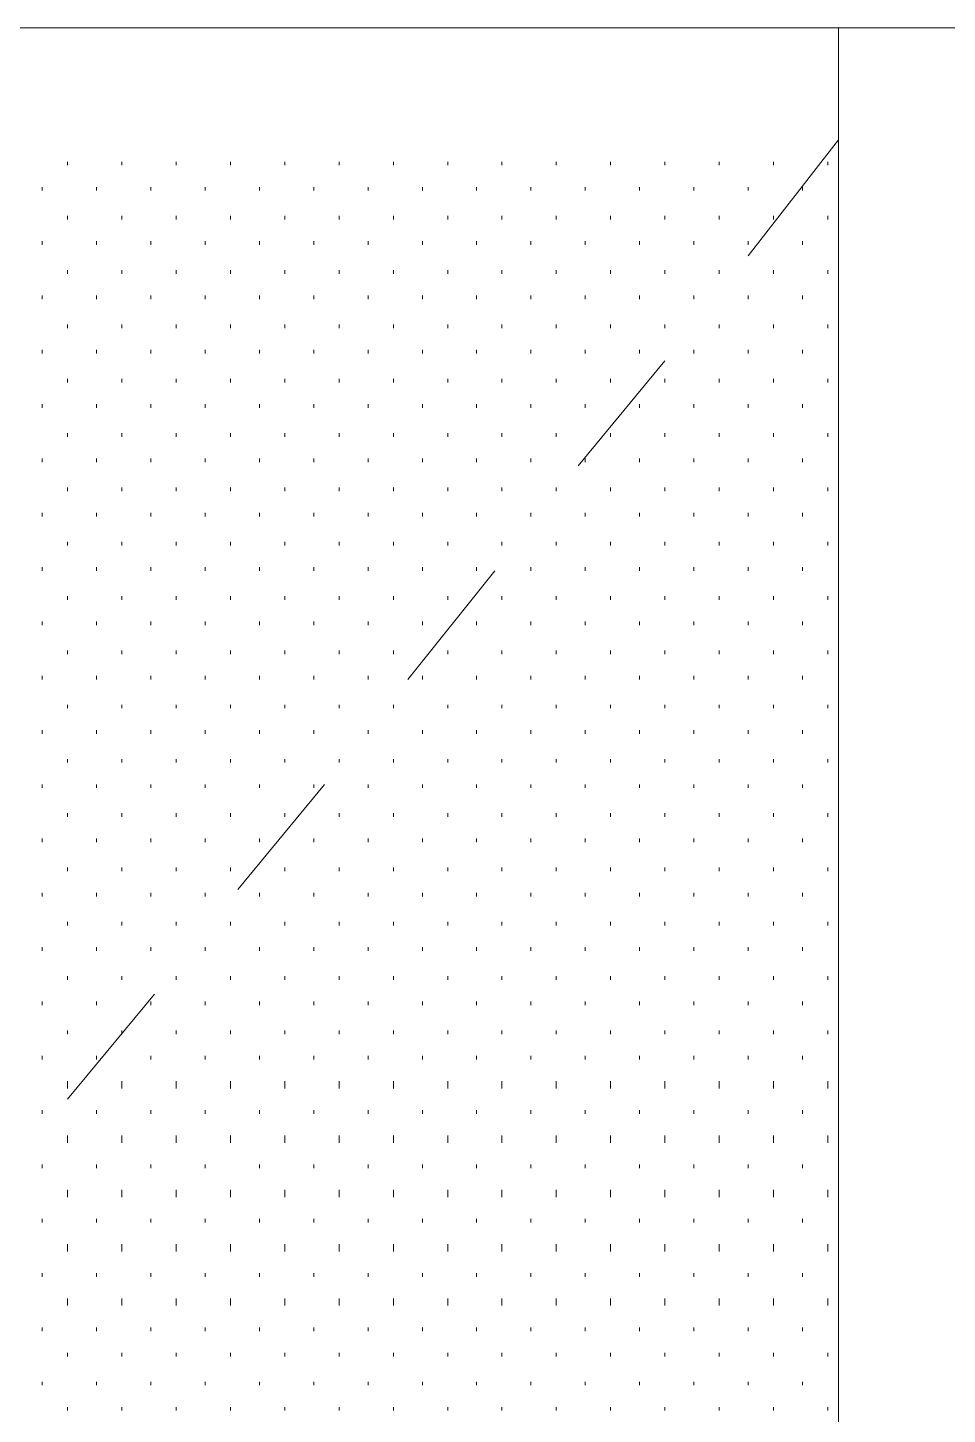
# Model space of a CAD drawing. Header units: inches. Extents: x -6061 to 13621, y -296 to 7483.
# Drawn here: x -5886.1 to -5865.76, y -123.21 to -92.54 of the extents above; entities that cross this region are included whole.
import ezdxf

# ---------------------------------------------------------------- set-up
doc = ezdxf.new("R2010")
doc.units = ezdxf.units.IN
doc.header["$MEASUREMENT"] = 0
doc.layers.get('0').update_dxf_attribs({"linetype": 'CONTINUOUS'})

msp = doc.modelspace()

# ---------------------------------------------------------------- linework, layer by layer
at = {"color": 7, "linetype": 'Continuous', "lineweight": 18, "true_color": 0x000007}
msp.add_line((-5906.6842, -92.53575), (-5798.64212, -92.53575), dxfattribs=at)
at = {"color": 7, "linetype": 'Continuous', "lineweight": 9, "true_color": 0x000007}
for p, q in [((-5868.16067, -92.53575), (-5904.1213, -92.53575)), ((-5868.16067, -92.53575), (-5868.16067, -95.01855)), ((-5868.16067, -92.53575), (-5865.59777, -92.53575)), ((-5868.16067, -92.53575), (-5868.16067, -184.55973)), ((-5868.16067, -95.01855), (-5870.16293, -97.58145)), ((-5868.16067, -95.01855), (-5868.16067, -184.55973)), ((-5872.00501, -99.90407), (-5873.92719, -102.2267)), ((-5875.76927, -104.54932), (-5877.69144, -106.95204)), ((-5879.53352, -109.27466), (-5881.45569, -111.59729)), ((-5883.29777, -113.91991), (-5885.21995, -116.24253))]:
    msp.add_line(p, q, dxfattribs=at)
at = {"color": 7, "linetype": 'Continuous', "lineweight": 9, "true_color": 0xffffff}
for p, q in [((-5885.21995, -95.57919), (-5885.21995, -95.4991)), ((-5884.01859, -95.57919), (-5884.01859, -95.4991)), ((-5882.81723, -95.57919), (-5882.81723, -95.4991)), ((-5881.61587, -95.57919), (-5881.61587, -95.4991)), ((-5880.41452, -95.57919), (-5880.41452, -95.4991)), ((-5879.21316, -95.57919), (-5879.21316, -95.4991)), ((-5878.0118, -95.57919), (-5878.0118, -95.4991)), ((-5876.81044, -95.57919), (-5876.81044, -95.4991)), ((-5875.60909, -95.57919), (-5875.60909, -95.4991)), ((-5874.40773, -95.57919), (-5874.40773, -95.4991)), ((-5873.20637, -95.57919), (-5873.20637, -95.4991)), ((-5872.00501, -95.57919), (-5872.00501, -95.4991)), ((-5870.80366, -95.57919), (-5870.80366, -95.4991)), ((-5869.6023, -95.57919), (-5869.6023, -95.4991)), ((-5868.40094, -95.57919), (-5868.40094, -95.4991)), ((-5885.78058, -96.13982), (-5885.78058, -96.05973)), ((-5884.57922, -96.13982), (-5884.57922, -96.05973)), ((-5883.37786, -96.13982), (-5883.37786, -96.05973)), ((-5882.17651, -96.13982), (-5882.17651, -96.05973)), ((-5880.97515, -96.13982), (-5880.97515, -96.05973)), ((-5879.77379, -96.13982), (-5879.77379, -96.05973)), ((-5878.57243, -96.13982), (-5878.57243, -96.05973)), ((-5877.37108, -96.13982), (-5877.37108, -96.05973)), ((-5876.16972, -96.13982), (-5876.16972, -96.05973)), ((-5874.96836, -96.13982), (-5874.96836, -96.05973)), ((-5873.767, -96.13982), (-5873.767, -96.05973)), ((-5872.56565, -96.13982), (-5872.56565, -96.05973)), ((-5871.36429, -96.13982), (-5871.36429, -96.05973)), ((-5870.16293, -96.13982), (-5870.16293, -96.05973)), ((-5868.96157, -96.13982), (-5868.96157, -96.05973)), ((-5885.21995, -96.78054), (-5885.21995, -96.70045)), ((-5884.01859, -96.78054), (-5884.01859, -96.70045)), ((-5882.81723, -96.78054), (-5882.81723, -96.70045)), ((-5881.61587, -96.78054), (-5881.61587, -96.70045)), ((-5880.41452, -96.78054), (-5880.41452, -96.70045)), ((-5879.21316, -96.78054), (-5879.21316, -96.70045)), ((-5878.0118, -96.78054), (-5878.0118, -96.70045)), ((-5876.81044, -96.78054), (-5876.81044, -96.70045)), ((-5875.60909, -96.78054), (-5875.60909, -96.70045)), ((-5874.40773, -96.78054), (-5874.40773, -96.70045)), ((-5873.20637, -96.78054), (-5873.20637, -96.70045)), ((-5872.00501, -96.78054), (-5872.00501, -96.70045)), ((-5870.80366, -96.78054), (-5870.80366, -96.70045)), ((-5869.6023, -96.78054), (-5869.6023, -96.70045)), ((-5868.40094, -96.78054), (-5868.40094, -96.70045)), ((-5885.78058, -97.34118), (-5885.78058, -97.26109)), ((-5884.57922, -97.34118), (-5884.57922, -97.26109)), ((-5883.37786, -97.34118), (-5883.37786, -97.26109)), ((-5882.17651, -97.34118), (-5882.17651, -97.26109)), ((-5880.97515, -97.34118), (-5880.97515, -97.26109)), ((-5879.77379, -97.34118), (-5879.77379, -97.26109)), ((-5878.57243, -97.34118), (-5878.57243, -97.26109)), ((-5877.37108, -97.34118), (-5877.37108, -97.26109)), ((-5876.16972, -97.34118), (-5876.16972, -97.26109)), ((-5874.96836, -97.34118), (-5874.96836, -97.26109)), ((-5873.767, -97.34118), (-5873.767, -97.26109)), ((-5872.56565, -97.34118), (-5872.56565, -97.26109)), ((-5871.36429, -97.34118), (-5871.36429, -97.26109)), ((-5870.16293, -97.34118), (-5870.16293, -97.26109)), ((-5868.96157, -97.34118), (-5868.96157, -97.26109)), ((-5885.21995, -97.9819), (-5885.21995, -97.90181)), ((-5884.01859, -97.9819), (-5884.01859, -97.90181)), ((-5882.81723, -97.9819), (-5882.81723, -97.90181)), ((-5881.61587, -97.9819), (-5881.61587, -97.90181)), ((-5880.41452, -97.9819), (-5880.41452, -97.90181)), ((-5879.21316, -97.9819), (-5879.21316, -97.90181)), ((-5878.0118, -97.9819), (-5878.0118, -97.90181)), ((-5876.81044, -97.9819), (-5876.81044, -97.90181)), ((-5875.60909, -97.9819), (-5875.60909, -97.90181)), ((-5874.40773, -97.9819), (-5874.40773, -97.90181)), ((-5873.20637, -97.9819), (-5873.20637, -97.90181)), ((-5872.00501, -97.9819), (-5872.00501, -97.90181)), ((-5870.80366, -97.9819), (-5870.80366, -97.90181)), ((-5869.6023, -97.9819), (-5869.6023, -97.90181)), ((-5868.40094, -97.9819), (-5868.40094, -97.90181)), ((-5885.78058, -98.54253), (-5885.78058, -98.46244)), ((-5884.57922, -98.54253), (-5884.57922, -98.46244)), ((-5883.37786, -98.54253), (-5883.37786, -98.46244)), ((-5882.17651, -98.54253), (-5882.17651, -98.46244)), ((-5880.97515, -98.54253), (-5880.97515, -98.46244)), ((-5879.77379, -98.54253), (-5879.77379, -98.46244)), ((-5878.57243, -98.54253), (-5878.57243, -98.46244)), ((-5877.37108, -98.54253), (-5877.37108, -98.46244)), ((-5876.16972, -98.54253), (-5876.16972, -98.46244)), ((-5874.96836, -98.54253), (-5874.96836, -98.46244)), ((-5873.767, -98.54253), (-5873.767, -98.46244)), ((-5872.56565, -98.54253), (-5872.56565, -98.46244)), ((-5871.36429, -98.54253), (-5871.36429, -98.46244)), ((-5870.16293, -98.54253), (-5870.16293, -98.46244)), ((-5868.96157, -98.54253), (-5868.96157, -98.46244)), ((-5885.21995, -99.18326), (-5885.21995, -99.10317)), ((-5884.01859, -99.18326), (-5884.01859, -99.10317)), ((-5882.81723, -99.18326), (-5882.81723, -99.10317)), ((-5881.61587, -99.18326), (-5881.61587, -99.10317)), ((-5880.41452, -99.18326), (-5880.41452, -99.10317)), ((-5879.21316, -99.18326), (-5879.21316, -99.10317)), ((-5878.0118, -99.18326), (-5878.0118, -99.10317)), ((-5876.81044, -99.18326), (-5876.81044, -99.10317)), ((-5875.60909, -99.18326), (-5875.60909, -99.10317)), ((-5874.40773, -99.18326), (-5874.40773, -99.10317)), ((-5873.20637, -99.18326), (-5873.20637, -99.10317)), ((-5872.00501, -99.18326), (-5872.00501, -99.10317)), ((-5870.80366, -99.18326), (-5870.80366, -99.10317)), ((-5869.6023, -99.18326), (-5869.6023, -99.10317)), ((-5868.40094, -99.18326), (-5868.40094, -99.10317)), ((-5885.78058, -99.74389), (-5885.78058, -99.6638)), ((-5884.57922, -99.74389), (-5884.57922, -99.6638)), ((-5883.37786, -99.74389), (-5883.37786, -99.6638)), ((-5882.17651, -99.74389), (-5882.17651, -99.6638)), ((-5880.97515, -99.74389), (-5880.97515, -99.6638)), ((-5879.77379, -99.74389), (-5879.77379, -99.6638)), ((-5878.57243, -99.74389), (-5878.57243, -99.6638)), ((-5877.37108, -99.74389), (-5877.37108, -99.6638)), ((-5876.16972, -99.74389), (-5876.16972, -99.6638)), ((-5874.96836, -99.74389), (-5874.96836, -99.6638)), ((-5873.767, -99.74389), (-5873.767, -99.6638)), ((-5872.56565, -99.74389), (-5872.56565, -99.6638)), ((-5871.36429, -99.74389), (-5871.36429, -99.6638)), ((-5870.16293, -99.74389), (-5870.16293, -99.6638)), ((-5868.96157, -99.74389), (-5868.96157, -99.6638)), ((-5885.21995, -100.38462), (-5885.21995, -100.30453)), ((-5884.01859, -100.38462), (-5884.01859, -100.30453)), ((-5882.81723, -100.38462), (-5882.81723, -100.30453)), ((-5881.61587, -100.38462), (-5881.61587, -100.30453)), ((-5880.41452, -100.38462), (-5880.41452, -100.30453)), ((-5879.21316, -100.38462), (-5879.21316, -100.30453)), ((-5878.0118, -100.38462), (-5878.0118, -100.30453)), ((-5876.81044, -100.38462), (-5876.81044, -100.30453)), ((-5875.60909, -100.38462), (-5875.60909, -100.30453)), ((-5874.40773, -100.38462), (-5874.40773, -100.30453)), ((-5873.20637, -100.38462), (-5873.20637, -100.30453)), ((-5872.00501, -100.38462), (-5872.00501, -100.30453)), ((-5870.80366, -100.38462), (-5870.80366, -100.30453)), ((-5869.6023, -100.38462), (-5869.6023, -100.30453)), ((-5868.40094, -100.38462), (-5868.40094, -100.30453)), ((-5885.78058, -100.94525), (-5885.78058, -100.86516)), ((-5884.57922, -100.94525), (-5884.57922, -100.86516)), ((-5883.37786, -100.94525), (-5883.37786, -100.86516)), ((-5882.17651, -100.94525), (-5882.17651, -100.86516)), ((-5880.97515, -100.94525), (-5880.97515, -100.86516)), ((-5879.77379, -100.94525), (-5879.77379, -100.86516)), ((-5878.57243, -100.94525), (-5878.57243, -100.86516)), ((-5877.37108, -100.94525), (-5877.37108, -100.86516)), ((-5876.16972, -100.94525), (-5876.16972, -100.86516)), ((-5874.96836, -100.94525), (-5874.96836, -100.86516)), ((-5873.767, -100.94525), (-5873.767, -100.86516)), ((-5872.56565, -100.94525), (-5872.56565, -100.86516)), ((-5871.36429, -100.94525), (-5871.36429, -100.86516)), ((-5870.16293, -100.94525), (-5870.16293, -100.86516)), ((-5868.96157, -100.94525), (-5868.96157, -100.86516)), ((-5885.21995, -101.58597), (-5885.21995, -101.50588)), ((-5884.01859, -101.58597), (-5884.01859, -101.50588)), ((-5882.81723, -101.58597), (-5882.81723, -101.50588)), ((-5881.61587, -101.58597), (-5881.61587, -101.50588)), ((-5880.41452, -101.58597), (-5880.41452, -101.50588)), ((-5879.21316, -101.58597), (-5879.21316, -101.50588)), ((-5878.0118, -101.58597), (-5878.0118, -101.50588)), ((-5876.81044, -101.58597), (-5876.81044, -101.50588)), ((-5875.60909, -101.58597), (-5875.60909, -101.50588)), ((-5874.40773, -101.58597), (-5874.40773, -101.50588)), ((-5873.20637, -101.58597), (-5873.20637, -101.50588)), ((-5872.00501, -101.58597), (-5872.00501, -101.50588)), ((-5870.80366, -101.58597), (-5870.80366, -101.50588)), ((-5869.6023, -101.58597), (-5869.6023, -101.50588)), ((-5868.40094, -101.58597), (-5868.40094, -101.50588)), ((-5885.78058, -102.14661), (-5885.78058, -102.06652)), ((-5884.57922, -102.14661), (-5884.57922, -102.06652)), ((-5883.37786, -102.14661), (-5883.37786, -102.06652)), ((-5882.17651, -102.14661), (-5882.17651, -102.06652)), ((-5880.97515, -102.14661), (-5880.97515, -102.06652)), ((-5879.77379, -102.14661), (-5879.77379, -102.06652)), ((-5878.57243, -102.14661), (-5878.57243, -102.06652)), ((-5877.37108, -102.14661), (-5877.37108, -102.06652)), ((-5876.16972, -102.14661), (-5876.16972, -102.06652)), ((-5874.96836, -102.14661), (-5874.96836, -102.06652)), ((-5873.767, -102.14661), (-5873.767, -102.06652)), ((-5872.56565, -102.14661), (-5872.56565, -102.06652)), ((-5871.36429, -102.14661), (-5871.36429, -102.06652)), ((-5870.16293, -102.14661), (-5870.16293, -102.06652)), ((-5868.96157, -102.14661), (-5868.96157, -102.06652)), ((-5885.21995, -102.78733), (-5885.21995, -102.70724)), ((-5884.01859, -102.78733), (-5884.01859, -102.70724)), ((-5882.81723, -102.78733), (-5882.81723, -102.70724)), ((-5881.61587, -102.78733), (-5881.61587, -102.70724)), ((-5880.41452, -102.78733), (-5880.41452, -102.70724)), ((-5879.21316, -102.78733), (-5879.21316, -102.70724)), ((-5878.0118, -102.78733), (-5878.0118, -102.70724)), ((-5876.81044, -102.78733), (-5876.81044, -102.70724)), ((-5875.60909, -102.78733), (-5875.60909, -102.70724)), ((-5874.40773, -102.78733), (-5874.40773, -102.70724)), ((-5873.20637, -102.78733), (-5873.20637, -102.70724)), ((-5872.00501, -102.78733), (-5872.00501, -102.70724)), ((-5870.80366, -102.78733), (-5870.80366, -102.70724)), ((-5869.6023, -102.78733), (-5869.6023, -102.70724)), ((-5868.40094, -102.78733), (-5868.40094, -102.70724)), ((-5885.78058, -103.34796), (-5885.78058, -103.26787)), ((-5884.57922, -103.34796), (-5884.57922, -103.26787)), ((-5883.37786, -103.34796), (-5883.37786, -103.26787)), ((-5882.17651, -103.34796), (-5882.17651, -103.26787)), ((-5880.97515, -103.34796), (-5880.97515, -103.26787)), ((-5879.77379, -103.34796), (-5879.77379, -103.26787)), ((-5878.57243, -103.34796), (-5878.57243, -103.26787)), ((-5877.37108, -103.34796), (-5877.37108, -103.26787)), ((-5876.16972, -103.34796), (-5876.16972, -103.26787)), ((-5874.96836, -103.34796), (-5874.96836, -103.26787)), ((-5873.767, -103.34796), (-5873.767, -103.26787)), ((-5872.56565, -103.34796), (-5872.56565, -103.26787)), ((-5871.36429, -103.34796), (-5871.36429, -103.26787)), ((-5870.16293, -103.34796), (-5870.16293, -103.26787)), ((-5868.96157, -103.34796), (-5868.96157, -103.26787)), ((-5885.21995, -103.98869), (-5885.21995, -103.9086)), ((-5884.01859, -103.98869), (-5884.01859, -103.9086)), ((-5882.81723, -103.98869), (-5882.81723, -103.9086)), ((-5881.61587, -103.98869), (-5881.61587, -103.9086)), ((-5880.41452, -103.98869), (-5880.41452, -103.9086)), ((-5879.21316, -103.98869), (-5879.21316, -103.9086)), ((-5878.0118, -103.98869), (-5878.0118, -103.9086)), ((-5876.81044, -103.98869), (-5876.81044, -103.9086)), ((-5875.60909, -103.98869), (-5875.60909, -103.9086)), ((-5874.40773, -103.98869), (-5874.40773, -103.9086)), ((-5873.20637, -103.98869), (-5873.20637, -103.9086)), ((-5872.00501, -103.98869), (-5872.00501, -103.9086)), ((-5870.80366, -103.98869), (-5870.80366, -103.9086)), ((-5869.6023, -103.98869), (-5869.6023, -103.9086)), ((-5868.40094, -103.98869), (-5868.40094, -103.9086)), ((-5885.78058, -104.54932), (-5885.78058, -104.46923)), ((-5884.57922, -104.54932), (-5884.57922, -104.46923)), ((-5883.37786, -104.54932), (-5883.37786, -104.46923)), ((-5882.17651, -104.54932), (-5882.17651, -104.46923)), ((-5880.97515, -104.54932), (-5880.97515, -104.46923)), ((-5879.77379, -104.54932), (-5879.77379, -104.46923)), ((-5878.57243, -104.54932), (-5878.57243, -104.46923)), ((-5877.37108, -104.54932), (-5877.37108, -104.46923)), ((-5876.16972, -104.54932), (-5876.16972, -104.46923)), ((-5874.96836, -104.54932), (-5874.96836, -104.46923)), ((-5873.767, -104.54932), (-5873.767, -104.46923)), ((-5872.56565, -104.54932), (-5872.56565, -104.46923)), ((-5871.36429, -104.54932), (-5871.36429, -104.46923)), ((-5870.16293, -104.54932), (-5870.16293, -104.46923)), ((-5868.96157, -104.54932), (-5868.96157, -104.46923)), ((-5885.21995, -105.19005), (-5885.21995, -105.10995)), ((-5884.01859, -105.19005), (-5884.01859, -105.10995)), ((-5882.81723, -105.19005), (-5882.81723, -105.10995)), ((-5881.61587, -105.19005), (-5881.61587, -105.10995)), ((-5880.41452, -105.19005), (-5880.41452, -105.10995)), ((-5879.21316, -105.19005), (-5879.21316, -105.10995)), ((-5878.0118, -105.19005), (-5878.0118, -105.10995)), ((-5876.81044, -105.19005), (-5876.81044, -105.10995)), ((-5875.60909, -105.19005), (-5875.60909, -105.10995)), ((-5874.40773, -105.19005), (-5874.40773, -105.10995)), ((-5873.20637, -105.19005), (-5873.20637, -105.10995)), ((-5872.00501, -105.19005), (-5872.00501, -105.10995)), ((-5870.80366, -105.19005), (-5870.80366, -105.10995)), ((-5869.6023, -105.19005), (-5869.6023, -105.10995)), ((-5868.40094, -105.19005), (-5868.40094, -105.10995)), ((-5885.78058, -105.75068), (-5885.78058, -105.67059)), ((-5884.57922, -105.75068), (-5884.57922, -105.67059)), ((-5883.37786, -105.75068), (-5883.37786, -105.67059)), ((-5882.17651, -105.75068), (-5882.17651, -105.67059)), ((-5880.97515, -105.75068), (-5880.97515, -105.67059)), ((-5879.77379, -105.75068), (-5879.77379, -105.67059)), ((-5878.57243, -105.75068), (-5878.57243, -105.67059)), ((-5877.37108, -105.75068), (-5877.37108, -105.67059)), ((-5876.16972, -105.75068), (-5876.16972, -105.67059)), ((-5874.96836, -105.75068), (-5874.96836, -105.67059)), ((-5873.767, -105.75068), (-5873.767, -105.67059)), ((-5872.56565, -105.75068), (-5872.56565, -105.67059)), ((-5871.36429, -105.75068), (-5871.36429, -105.67059)), ((-5870.16293, -105.75068), (-5870.16293, -105.67059)), ((-5868.96157, -105.75068), (-5868.96157, -105.67059)), ((-5885.21995, -106.3914), (-5885.21995, -106.31131)), ((-5884.01859, -106.3914), (-5884.01859, -106.31131)), ((-5882.81723, -106.3914), (-5882.81723, -106.31131)), ((-5881.61587, -106.3914), (-5881.61587, -106.31131)), ((-5880.41452, -106.3914), (-5880.41452, -106.31131)), ((-5879.21316, -106.3914), (-5879.21316, -106.31131)), ((-5878.0118, -106.3914), (-5878.0118, -106.31131)), ((-5876.81044, -106.3914), (-5876.81044, -106.31131)), ((-5875.60909, -106.3914), (-5875.60909, -106.31131)), ((-5874.40773, -106.3914), (-5874.40773, -106.31131)), ((-5873.20637, -106.3914), (-5873.20637, -106.31131)), ((-5872.00501, -106.3914), (-5872.00501, -106.31131)), ((-5870.80366, -106.3914), (-5870.80366, -106.31131)), ((-5869.6023, -106.3914), (-5869.6023, -106.31131)), ((-5868.40094, -106.3914), (-5868.40094, -106.31131)), ((-5885.78058, -106.95204), (-5885.78058, -106.87195)), ((-5884.57922, -106.95204), (-5884.57922, -106.87195)), ((-5883.37786, -106.95204), (-5883.37786, -106.87195)), ((-5882.17651, -106.95204), (-5882.17651, -106.87195)), ((-5880.97515, -106.95204), (-5880.97515, -106.87195)), ((-5879.77379, -106.95204), (-5879.77379, -106.87195)), ((-5878.57243, -106.95204), (-5878.57243, -106.87195)), ((-5877.37108, -106.95204), (-5877.37108, -106.87195)), ((-5876.16972, -106.95204), (-5876.16972, -106.87195)), ((-5874.96836, -106.95204), (-5874.96836, -106.87195)), ((-5873.767, -106.95204), (-5873.767, -106.87195)), ((-5872.56565, -106.95204), (-5872.56565, -106.87195)), ((-5871.36429, -106.95204), (-5871.36429, -106.87195)), ((-5870.16293, -106.95204), (-5870.16293, -106.87195)), ((-5868.96157, -106.95204), (-5868.96157, -106.87195)), ((-5885.21995, -107.59276), (-5885.21995, -107.51267)), ((-5884.01859, -107.59276), (-5884.01859, -107.51267)), ((-5882.81723, -107.59276), (-5882.81723, -107.51267)), ((-5881.61587, -107.59276), (-5881.61587, -107.51267)), ((-5880.41452, -107.59276), (-5880.41452, -107.51267)), ((-5879.21316, -107.59276), (-5879.21316, -107.51267)), ((-5878.0118, -107.59276), (-5878.0118, -107.51267)), ((-5876.81044, -107.59276), (-5876.81044, -107.51267)), ((-5875.60909, -107.59276), (-5875.60909, -107.51267)), ((-5874.40773, -107.59276), (-5874.40773, -107.51267)), ((-5873.20637, -107.59276), (-5873.20637, -107.51267)), ((-5872.00501, -107.59276), (-5872.00501, -107.51267)), ((-5870.80366, -107.59276), (-5870.80366, -107.51267)), ((-5869.6023, -107.59276), (-5869.6023, -107.51267)), ((-5868.40094, -107.59276), (-5868.40094, -107.51267)), ((-5885.78058, -108.15339), (-5885.78058, -108.0733)), ((-5884.57922, -108.15339), (-5884.57922, -108.0733)), ((-5883.37786, -108.15339), (-5883.37786, -108.0733)), ((-5882.17651, -108.15339), (-5882.17651, -108.0733)), ((-5880.97515, -108.15339), (-5880.97515, -108.0733)), ((-5879.77379, -108.15339), (-5879.77379, -108.0733)), ((-5878.57243, -108.15339), (-5878.57243, -108.0733)), ((-5877.37108, -108.15339), (-5877.37108, -108.0733)), ((-5876.16972, -108.15339), (-5876.16972, -108.0733)), ((-5874.96836, -108.15339), (-5874.96836, -108.0733)), ((-5873.767, -108.15339), (-5873.767, -108.0733)), ((-5872.56565, -108.15339), (-5872.56565, -108.0733)), ((-5871.36429, -108.15339), (-5871.36429, -108.0733)), ((-5870.16293, -108.15339), (-5870.16293, -108.0733)), ((-5868.96157, -108.15339), (-5868.96157, -108.0733)), ((-5885.21995, -108.79412), (-5885.21995, -108.71403)), ((-5884.01859, -108.79412), (-5884.01859, -108.71403)), ((-5882.81723, -108.79412), (-5882.81723, -108.71403)), ((-5881.61587, -108.79412), (-5881.61587, -108.71403)), ((-5880.41452, -108.79412), (-5880.41452, -108.71403)), ((-5879.21316, -108.79412), (-5879.21316, -108.71403)), ((-5878.0118, -108.79412), (-5878.0118, -108.71403)), ((-5876.81044, -108.79412), (-5876.81044, -108.71403)), ((-5875.60909, -108.79412), (-5875.60909, -108.71403)), ((-5874.40773, -108.79412), (-5874.40773, -108.71403)), ((-5873.20637, -108.79412), (-5873.20637, -108.71403)), ((-5872.00501, -108.79412), (-5872.00501, -108.71403)), ((-5870.80366, -108.79412), (-5870.80366, -108.71403)), ((-5869.6023, -108.79412), (-5869.6023, -108.71403)), ((-5868.40094, -108.79412), (-5868.40094, -108.71403)), ((-5885.78058, -109.35475), (-5885.78058, -109.27466)), ((-5884.57922, -109.35475), (-5884.57922, -109.27466)), ((-5883.37786, -109.35475), (-5883.37786, -109.27466)), ((-5882.17651, -109.35475), (-5882.17651, -109.27466)), ((-5880.97515, -109.35475), (-5880.97515, -109.27466)), ((-5879.77379, -109.35475), (-5879.77379, -109.27466)), ((-5878.57243, -109.35475), (-5878.57243, -109.27466)), ((-5877.37108, -109.35475), (-5877.37108, -109.27466)), ((-5876.16972, -109.35475), (-5876.16972, -109.27466)), ((-5874.96836, -109.35475), (-5874.96836, -109.27466)), ((-5873.767, -109.35475), (-5873.767, -109.27466)), ((-5872.56565, -109.35475), (-5872.56565, -109.27466)), ((-5871.36429, -109.35475), (-5871.36429, -109.27466)), ((-5870.16293, -109.35475), (-5870.16293, -109.27466)), ((-5868.96157, -109.35475), (-5868.96157, -109.27466)), ((-5885.21995, -109.99548), (-5885.21995, -109.91538)), ((-5884.01859, -109.99548), (-5884.01859, -109.91538)), ((-5882.81723, -109.99548), (-5882.81723, -109.91538)), ((-5881.61587, -109.99548), (-5881.61587, -109.91538)), ((-5880.41452, -109.99548), (-5880.41452, -109.91538)), ((-5879.21316, -109.99548), (-5879.21316, -109.91538)), ((-5878.0118, -109.99548), (-5878.0118, -109.91538)), ((-5876.81044, -109.99548), (-5876.81044, -109.91538)), ((-5875.60909, -109.99548), (-5875.60909, -109.91538)), ((-5874.40773, -109.99548), (-5874.40773, -109.91538)), ((-5873.20637, -109.99548), (-5873.20637, -109.91538)), ((-5872.00501, -109.99548), (-5872.00501, -109.91538)), ((-5870.80366, -109.99548), (-5870.80366, -109.91538)), ((-5869.6023, -109.99548), (-5869.6023, -109.91538)), ((-5868.40094, -109.99548), (-5868.40094, -109.91538)), ((-5885.78058, -110.55611), (-5885.78058, -110.47602)), ((-5884.57922, -110.55611), (-5884.57922, -110.47602)), ((-5883.37786, -110.55611), (-5883.37786, -110.47602)), ((-5882.17651, -110.55611), (-5882.17651, -110.47602)), ((-5880.97515, -110.55611), (-5880.97515, -110.47602)), ((-5879.77379, -110.55611), (-5879.77379, -110.47602)), ((-5878.57243, -110.55611), (-5878.57243, -110.47602)), ((-5877.37108, -110.55611), (-5877.37108, -110.47602)), ((-5876.16972, -110.55611), (-5876.16972, -110.47602)), ((-5874.96836, -110.55611), (-5874.96836, -110.47602)), ((-5873.767, -110.55611), (-5873.767, -110.47602)), ((-5872.56565, -110.55611), (-5872.56565, -110.47602)), ((-5871.36429, -110.55611), (-5871.36429, -110.47602)), ((-5870.16293, -110.55611), (-5870.16293, -110.47602)), ((-5868.96157, -110.55611), (-5868.96157, -110.47602)), ((-5885.21995, -111.19683), (-5885.21995, -111.11674)), ((-5884.01859, -111.19683), (-5884.01859, -111.11674)), ((-5882.81723, -111.19683), (-5882.81723, -111.11674)), ((-5881.61587, -111.19683), (-5881.61587, -111.11674)), ((-5880.41452, -111.19683), (-5880.41452, -111.11674)), ((-5879.21316, -111.19683), (-5879.21316, -111.11674)), ((-5878.0118, -111.19683), (-5878.0118, -111.11674)), ((-5876.81044, -111.19683), (-5876.81044, -111.11674)), ((-5875.60909, -111.19683), (-5875.60909, -111.11674)), ((-5874.40773, -111.19683), (-5874.40773, -111.11674)), ((-5873.20637, -111.19683), (-5873.20637, -111.11674)), ((-5872.00501, -111.19683), (-5872.00501, -111.11674)), ((-5870.80366, -111.19683), (-5870.80366, -111.11674)), ((-5869.6023, -111.19683), (-5869.6023, -111.11674)), ((-5868.40094, -111.19683), (-5868.40094, -111.11674)), ((-5885.78058, -111.75747), (-5885.78058, -111.67738)), ((-5884.57922, -111.75747), (-5884.57922, -111.67738)), ((-5883.37786, -111.75747), (-5883.37786, -111.67738)), ((-5882.17651, -111.75747), (-5882.17651, -111.67738)), ((-5880.97515, -111.75747), (-5880.97515, -111.67738)), ((-5879.77379, -111.75747), (-5879.77379, -111.67738)), ((-5878.57243, -111.75747), (-5878.57243, -111.67738)), ((-5877.37108, -111.75747), (-5877.37108, -111.67738)), ((-5876.16972, -111.75747), (-5876.16972, -111.67738)), ((-5874.96836, -111.75747), (-5874.96836, -111.67738)), ((-5873.767, -111.75747), (-5873.767, -111.67738)), ((-5872.56565, -111.75747), (-5872.56565, -111.67738)), ((-5871.36429, -111.75747), (-5871.36429, -111.67738)), ((-5870.16293, -111.75747), (-5870.16293, -111.67738)), ((-5868.96157, -111.75747), (-5868.96157, -111.67738)), ((-5885.21995, -112.39819), (-5885.21995, -112.3181)), ((-5884.01859, -112.39819), (-5884.01859, -112.3181)), ((-5882.81723, -112.39819), (-5882.81723, -112.3181)), ((-5881.61587, -112.39819), (-5881.61587, -112.3181)), ((-5880.41452, -112.39819), (-5880.41452, -112.3181)), ((-5879.21316, -112.39819), (-5879.21316, -112.3181)), ((-5878.0118, -112.39819), (-5878.0118, -112.3181)), ((-5876.81044, -112.39819), (-5876.81044, -112.3181)), ((-5875.60909, -112.39819), (-5875.60909, -112.3181)), ((-5874.40773, -112.39819), (-5874.40773, -112.3181)), ((-5873.20637, -112.39819), (-5873.20637, -112.3181)), ((-5872.00501, -112.39819), (-5872.00501, -112.3181)), ((-5870.80366, -112.39819), (-5870.80366, -112.3181)), ((-5869.6023, -112.39819), (-5869.6023, -112.3181)), ((-5868.40094, -112.39819), (-5868.40094, -112.3181)), ((-5885.78058, -112.95882), (-5885.78058, -112.87873)), ((-5884.57922, -112.95882), (-5884.57922, -112.87873)), ((-5883.37786, -112.95882), (-5883.37786, -112.87873)), ((-5882.17651, -112.95882), (-5882.17651, -112.87873)), ((-5880.97515, -112.95882), (-5880.97515, -112.87873)), ((-5879.77379, -112.95882), (-5879.77379, -112.87873)), ((-5878.57243, -112.95882), (-5878.57243, -112.87873)), ((-5877.37108, -112.95882), (-5877.37108, -112.87873)), ((-5876.16972, -112.95882), (-5876.16972, -112.87873)), ((-5874.96836, -112.95882), (-5874.96836, -112.87873)), ((-5873.767, -112.95882), (-5873.767, -112.87873)), ((-5872.56565, -112.95882), (-5872.56565, -112.87873)), ((-5871.36429, -112.95882), (-5871.36429, -112.87873)), ((-5870.16293, -112.95882), (-5870.16293, -112.87873)), ((-5868.96157, -112.95882), (-5868.96157, -112.87873)), ((-5885.21995, -113.59955), (-5885.21995, -113.51946)), ((-5884.01859, -113.59955), (-5884.01859, -113.51946)), ((-5882.81723, -113.59955), (-5882.81723, -113.51946)), ((-5881.61587, -113.59955), (-5881.61587, -113.51946)), ((-5880.41452, -113.59955), (-5880.41452, -113.51946)), ((-5879.21316, -113.59955), (-5879.21316, -113.51946)), ((-5878.0118, -113.59955), (-5878.0118, -113.51946)), ((-5876.81044, -113.59955), (-5876.81044, -113.51946)), ((-5875.60909, -113.59955), (-5875.60909, -113.51946)), ((-5874.40773, -113.59955), (-5874.40773, -113.51946)), ((-5873.20637, -113.59955), (-5873.20637, -113.51946)), ((-5872.00501, -113.59955), (-5872.00501, -113.51946)), ((-5870.80366, -113.59955), (-5870.80366, -113.51946)), ((-5869.6023, -113.59955), (-5869.6023, -113.51946)), ((-5868.40094, -113.59955), (-5868.40094, -113.51946)), ((-5885.78058, -114.16018), (-5885.78058, -114.08009)), ((-5884.57922, -114.16018), (-5884.57922, -114.08009)), ((-5883.37786, -114.16018), (-5883.37786, -114.08009)), ((-5882.17651, -114.16018), (-5882.17651, -114.08009)), ((-5880.97515, -114.16018), (-5880.97515, -114.08009)), ((-5879.77379, -114.16018), (-5879.77379, -114.08009)), ((-5878.57243, -114.16018), (-5878.57243, -114.08009)), ((-5877.37108, -114.16018), (-5877.37108, -114.08009)), ((-5876.16972, -114.16018), (-5876.16972, -114.08009)), ((-5874.96836, -114.16018), (-5874.96836, -114.08009)), ((-5873.767, -114.16018), (-5873.767, -114.08009)), ((-5872.56565, -114.16018), (-5872.56565, -114.08009)), ((-5871.36429, -114.16018), (-5871.36429, -114.08009)), ((-5870.16293, -114.16018), (-5870.16293, -114.08009)), ((-5868.96157, -114.16018), (-5868.96157, -114.08009)), ((-5885.21995, -114.80091), (-5885.21995, -114.72081)), ((-5884.01859, -114.80091), (-5884.01859, -114.72081)), ((-5882.81723, -114.80091), (-5882.81723, -114.72081)), ((-5881.61587, -114.80091), (-5881.61587, -114.72081)), ((-5880.41452, -114.80091), (-5880.41452, -114.72081)), ((-5879.21316, -114.80091), (-5879.21316, -114.72081)), ((-5878.0118, -114.80091), (-5878.0118, -114.72081)), ((-5876.81044, -114.80091), (-5876.81044, -114.72081)), ((-5875.60909, -114.80091), (-5875.60909, -114.72081)), ((-5874.40773, -114.80091), (-5874.40773, -114.72081)), ((-5873.20637, -114.80091), (-5873.20637, -114.72081)), ((-5872.00501, -114.80091), (-5872.00501, -114.72081)), ((-5870.80366, -114.80091), (-5870.80366, -114.72081)), ((-5869.6023, -114.80091), (-5869.6023, -114.72081)), ((-5868.40094, -114.80091), (-5868.40094, -114.72081)), ((-5885.78058, -115.36154), (-5885.78058, -115.28145)), ((-5884.57922, -115.36154), (-5884.57922, -115.28145)), ((-5883.37786, -115.36154), (-5883.37786, -115.28145)), ((-5882.17651, -115.36154), (-5882.17651, -115.28145)), ((-5880.97515, -115.36154), (-5880.97515, -115.28145)), ((-5879.77379, -115.36154), (-5879.77379, -115.28145)), ((-5878.57243, -115.36154), (-5878.57243, -115.28145)), ((-5877.37108, -115.36154), (-5877.37108, -115.28145)), ((-5876.16972, -115.36154), (-5876.16972, -115.28145)), ((-5874.96836, -115.36154), (-5874.96836, -115.28145)), ((-5873.767, -115.36154), (-5873.767, -115.28145)), ((-5872.56565, -115.36154), (-5872.56565, -115.28145)), ((-5871.36429, -115.36154), (-5871.36429, -115.28145)), ((-5870.16293, -115.36154), (-5870.16293, -115.28145)), ((-5868.96157, -115.36154), (-5868.96157, -115.28145)), ((-5885.21995, -116.00226), (-5885.21995, -115.84208)), ((-5884.01859, -116.00226), (-5884.01859, -115.84208)), ((-5882.81723, -116.00226), (-5882.81723, -115.84208)), ((-5881.61587, -116.00226), (-5881.61587, -115.84208)), ((-5880.41452, -116.00226), (-5880.41452, -115.84208)), ((-5879.21316, -116.00226), (-5879.21316, -115.84208)), ((-5878.0118, -116.00226), (-5878.0118, -115.84208)), ((-5876.81044, -116.00226), (-5876.81044, -115.84208)), ((-5875.60909, -116.00226), (-5875.60909, -115.84208)), ((-5874.40773, -116.00226), (-5874.40773, -115.84208)), ((-5873.20637, -116.00226), (-5873.20637, -115.84208)), ((-5872.00501, -116.00226), (-5872.00501, -115.84208)), ((-5870.80366, -116.00226), (-5870.80366, -115.84208)), ((-5869.6023, -116.00226), (-5869.6023, -115.84208)), ((-5868.40094, -116.00226), (-5868.40094, -115.84208)), ((-5885.78058, -116.5629), (-5885.78058, -116.48281)), ((-5884.57922, -116.5629), (-5884.57922, -116.48281)), ((-5883.37786, -116.5629), (-5883.37786, -116.48281)), ((-5882.17651, -116.5629), (-5882.17651, -116.48281)), ((-5880.97515, -116.5629), (-5880.97515, -116.48281)), ((-5879.77379, -116.5629), (-5879.77379, -116.48281)), ((-5878.57243, -116.5629), (-5878.57243, -116.48281)), ((-5877.37108, -116.5629), (-5877.37108, -116.48281)), ((-5876.16972, -116.5629), (-5876.16972, -116.48281)), ((-5874.96836, -116.5629), (-5874.96836, -116.48281)), ((-5873.767, -116.5629), (-5873.767, -116.48281)), ((-5872.56565, -116.5629), (-5872.56565, -116.48281)), ((-5871.36429, -116.5629), (-5871.36429, -116.48281)), ((-5870.16293, -116.5629), (-5870.16293, -116.48281)), ((-5868.96157, -116.5629), (-5868.96157, -116.48281)), ((-5885.21995, -117.20362), (-5885.21995, -117.04344)), ((-5884.01859, -117.20362), (-5884.01859, -117.04344)), ((-5882.81723, -117.20362), (-5882.81723, -117.04344)), ((-5881.61587, -117.20362), (-5881.61587, -117.04344)), ((-5880.41452, -117.20362), (-5880.41452, -117.04344)), ((-5879.21316, -117.20362), (-5879.21316, -117.04344)), ((-5878.0118, -117.20362), (-5878.0118, -117.04344)), ((-5876.81044, -117.20362), (-5876.81044, -117.04344)), ((-5875.60909, -117.20362), (-5875.60909, -117.04344)), ((-5874.40773, -117.20362), (-5874.40773, -117.04344)), ((-5873.20637, -117.20362), (-5873.20637, -117.04344)), ((-5872.00501, -117.20362), (-5872.00501, -117.04344)), ((-5870.80366, -117.20362), (-5870.80366, -117.04344)), ((-5869.6023, -117.20362), (-5869.6023, -117.04344)), ((-5868.40094, -117.20362), (-5868.40094, -117.04344)), ((-5885.78058, -117.76425), (-5885.78058, -117.68416)), ((-5884.57922, -117.76425), (-5884.57922, -117.68416)), ((-5883.37786, -117.76425), (-5883.37786, -117.68416)), ((-5882.17651, -117.76425), (-5882.17651, -117.68416)), ((-5880.97515, -117.76425), (-5880.97515, -117.68416)), ((-5879.77379, -117.76425), (-5879.77379, -117.68416)), ((-5878.57243, -117.76425), (-5878.57243, -117.68416)), ((-5877.37108, -117.76425), (-5877.37108, -117.68416)), ((-5876.16972, -117.76425), (-5876.16972, -117.68416)), ((-5874.96836, -117.76425), (-5874.96836, -117.68416)), ((-5873.767, -117.76425), (-5873.767, -117.68416)), ((-5872.56565, -117.76425), (-5872.56565, -117.68416)), ((-5871.36429, -117.76425), (-5871.36429, -117.68416)), ((-5870.16293, -117.76425), (-5870.16293, -117.68416)), ((-5868.96157, -117.76425), (-5868.96157, -117.68416)), ((-5885.21995, -118.40498), (-5885.21995, -118.2448)), ((-5884.01859, -118.40498), (-5884.01859, -118.2448)), ((-5882.81723, -118.40498), (-5882.81723, -118.2448)), ((-5881.61587, -118.40498), (-5881.61587, -118.2448)), ((-5880.41452, -118.40498), (-5880.41452, -118.2448)), ((-5879.21316, -118.40498), (-5879.21316, -118.2448)), ((-5878.0118, -118.40498), (-5878.0118, -118.2448)), ((-5876.81044, -118.40498), (-5876.81044, -118.2448)), ((-5875.60909, -118.40498), (-5875.60909, -118.2448)), ((-5874.40773, -118.40498), (-5874.40773, -118.2448)), ((-5873.20637, -118.40498), (-5873.20637, -118.2448)), ((-5872.00501, -118.40498), (-5872.00501, -118.2448)), ((-5870.80366, -118.40498), (-5870.80366, -118.2448)), ((-5869.6023, -118.40498), (-5869.6023, -118.2448)), ((-5868.40094, -118.40498), (-5868.40094, -118.2448)), ((-5885.78058, -118.96561), (-5885.78058, -118.88552)), ((-5884.57922, -118.96561), (-5884.57922, -118.88552)), ((-5883.37786, -118.96561), (-5883.37786, -118.88552)), ((-5882.17651, -118.96561), (-5882.17651, -118.88552)), ((-5880.97515, -118.96561), (-5880.97515, -118.88552)), ((-5879.77379, -118.96561), (-5879.77379, -118.88552)), ((-5878.57243, -118.96561), (-5878.57243, -118.88552)), ((-5877.37108, -118.96561), (-5877.37108, -118.88552)), ((-5876.16972, -118.96561), (-5876.16972, -118.88552)), ((-5874.96836, -118.96561), (-5874.96836, -118.88552)), ((-5873.767, -118.96561), (-5873.767, -118.88552)), ((-5872.56565, -118.96561), (-5872.56565, -118.88552)), ((-5871.36429, -118.96561), (-5871.36429, -118.88552)), ((-5870.16293, -118.96561), (-5870.16293, -118.88552)), ((-5868.96157, -118.96561), (-5868.96157, -118.88552)), ((-5885.21995, -119.60634), (-5885.21995, -119.44615)), ((-5884.01859, -119.60634), (-5884.01859, -119.44615)), ((-5882.81723, -119.60634), (-5882.81723, -119.44615)), ((-5881.61587, -119.60634), (-5881.61587, -119.44615)), ((-5880.41452, -119.60634), (-5880.41452, -119.44615)), ((-5879.21316, -119.60634), (-5879.21316, -119.44615)), ((-5878.0118, -119.60634), (-5878.0118, -119.44615)), ((-5876.81044, -119.60634), (-5876.81044, -119.44615)), ((-5875.60909, -119.60634), (-5875.60909, -119.44615)), ((-5874.40773, -119.60634), (-5874.40773, -119.44615)), ((-5873.20637, -119.60634), (-5873.20637, -119.44615)), ((-5872.00501, -119.60634), (-5872.00501, -119.44615)), ((-5870.80366, -119.60634), (-5870.80366, -119.44615)), ((-5869.6023, -119.60634), (-5869.6023, -119.44615)), ((-5868.40094, -119.60634), (-5868.40094, -119.44615)), ((-5885.78058, -120.16697), (-5885.78058, -120.08688)), ((-5884.57922, -120.16697), (-5884.57922, -120.08688)), ((-5883.37786, -120.16697), (-5883.37786, -120.08688)), ((-5882.17651, -120.16697), (-5882.17651, -120.08688)), ((-5880.97515, -120.16697), (-5880.97515, -120.08688)), ((-5879.77379, -120.16697), (-5879.77379, -120.08688)), ((-5878.57243, -120.16697), (-5878.57243, -120.08688)), ((-5877.37108, -120.16697), (-5877.37108, -120.08688)), ((-5876.16972, -120.16697), (-5876.16972, -120.08688)), ((-5874.96836, -120.16697), (-5874.96836, -120.08688)), ((-5873.767, -120.16697), (-5873.767, -120.08688)), ((-5872.56565, -120.16697), (-5872.56565, -120.08688)), ((-5871.36429, -120.16697), (-5871.36429, -120.08688)), ((-5870.16293, -120.16697), (-5870.16293, -120.08688)), ((-5868.96157, -120.16697), (-5868.96157, -120.08688)), ((-5885.21995, -120.80769), (-5885.21995, -120.64751)), ((-5884.01859, -120.80769), (-5884.01859, -120.64751)), ((-5882.81723, -120.80769), (-5882.81723, -120.64751)), ((-5881.61587, -120.80769), (-5881.61587, -120.64751)), ((-5880.41452, -120.80769), (-5880.41452, -120.64751)), ((-5879.21316, -120.80769), (-5879.21316, -120.64751)), ((-5878.0118, -120.80769), (-5878.0118, -120.64751)), ((-5876.81044, -120.80769), (-5876.81044, -120.64751)), ((-5875.60909, -120.80769), (-5875.60909, -120.64751)), ((-5874.40773, -120.80769), (-5874.40773, -120.64751)), ((-5873.20637, -120.80769), (-5873.20637, -120.64751)), ((-5872.00501, -120.80769), (-5872.00501, -120.64751)), ((-5870.80366, -120.80769), (-5870.80366, -120.64751)), ((-5869.6023, -120.80769), (-5869.6023, -120.64751)), ((-5868.40094, -120.80769), (-5868.40094, -120.64751)), ((-5885.78058, -121.36833), (-5885.78058, -121.28824)), ((-5884.57922, -121.36833), (-5884.57922, -121.28824)), ((-5883.37786, -121.36833), (-5883.37786, -121.28824)), ((-5882.17651, -121.36833), (-5882.17651, -121.28824)), ((-5880.97515, -121.36833), (-5880.97515, -121.28824)), ((-5879.77379, -121.36833), (-5879.77379, -121.28824)), ((-5878.57243, -121.36833), (-5878.57243, -121.28824)), ((-5877.37108, -121.36833), (-5877.37108, -121.28824)), ((-5876.16972, -121.36833), (-5876.16972, -121.28824)), ((-5874.96836, -121.36833), (-5874.96836, -121.28824)), ((-5873.767, -121.36833), (-5873.767, -121.28824)), ((-5872.56565, -121.36833), (-5872.56565, -121.28824)), ((-5871.36429, -121.36833), (-5871.36429, -121.28824)), ((-5870.16293, -121.36833), (-5870.16293, -121.28824)), ((-5868.96157, -121.36833), (-5868.96157, -121.28824)), ((-5885.21995, -121.92896), (-5885.21995, -121.84887)), ((-5884.01859, -121.92896), (-5884.01859, -121.84887)), ((-5882.81723, -121.92896), (-5882.81723, -121.84887)), ((-5881.61587, -121.92896), (-5881.61587, -121.84887)), ((-5880.41452, -121.92896), (-5880.41452, -121.84887)), ((-5879.21316, -121.92896), (-5879.21316, -121.84887)), ((-5878.0118, -121.92896), (-5878.0118, -121.84887)), ((-5876.81044, -121.92896), (-5876.81044, -121.84887)), ((-5875.60909, -121.92896), (-5875.60909, -121.84887)), ((-5874.40773, -121.92896), (-5874.40773, -121.84887)), ((-5873.20637, -121.92896), (-5873.20637, -121.84887)), ((-5872.00501, -121.92896), (-5872.00501, -121.84887)), ((-5870.80366, -121.92896), (-5870.80366, -121.84887)), ((-5869.6023, -121.92896), (-5869.6023, -121.84887)), ((-5868.40094, -121.92896), (-5868.40094, -121.84887)), ((-5885.78058, -122.56968), (-5885.78058, -122.48959)), ((-5884.57922, -122.56968), (-5884.57922, -122.48959)), ((-5883.37786, -122.56968), (-5883.37786, -122.48959)), ((-5882.17651, -122.56968), (-5882.17651, -122.48959)), ((-5880.97515, -122.56968), (-5880.97515, -122.48959)), ((-5879.77379, -122.56968), (-5879.77379, -122.48959)), ((-5878.57243, -122.56968), (-5878.57243, -122.48959)), ((-5877.37108, -122.56968), (-5877.37108, -122.48959)), ((-5876.16972, -122.56968), (-5876.16972, -122.48959)), ((-5874.96836, -122.56968), (-5874.96836, -122.48959)), ((-5873.767, -122.56968), (-5873.767, -122.48959)), ((-5872.56565, -122.56968), (-5872.56565, -122.48959)), ((-5871.36429, -122.56968), (-5871.36429, -122.48959)), ((-5870.16293, -122.56968), (-5870.16293, -122.48959)), ((-5868.96157, -122.56968), (-5868.96157, -122.48959)), ((-5885.21995, -123.13032), (-5885.21995, -123.05023)), ((-5884.01859, -123.13032), (-5884.01859, -123.05023)), ((-5882.81723, -123.13032), (-5882.81723, -123.05023)), ((-5881.61587, -123.13032), (-5881.61587, -123.05023)), ((-5880.41452, -123.13032), (-5880.41452, -123.05023)), ((-5879.21316, -123.13032), (-5879.21316, -123.05023)), ((-5878.0118, -123.13032), (-5878.0118, -123.05023)), ((-5876.81044, -123.13032), (-5876.81044, -123.05023)), ((-5875.60909, -123.13032), (-5875.60909, -123.05023)), ((-5874.40773, -123.13032), (-5874.40773, -123.05023)), ((-5873.20637, -123.13032), (-5873.20637, -123.05023)), ((-5872.00501, -123.13032), (-5872.00501, -123.05023)), ((-5870.80366, -123.13032), (-5870.80366, -123.05023)), ((-5869.6023, -123.13032), (-5869.6023, -123.05023)), ((-5868.40094, -123.13032), (-5868.40094, -123.05023))]:
    msp.add_line(p, q, dxfattribs=at)

doc.saveas('drawing.dxf')
